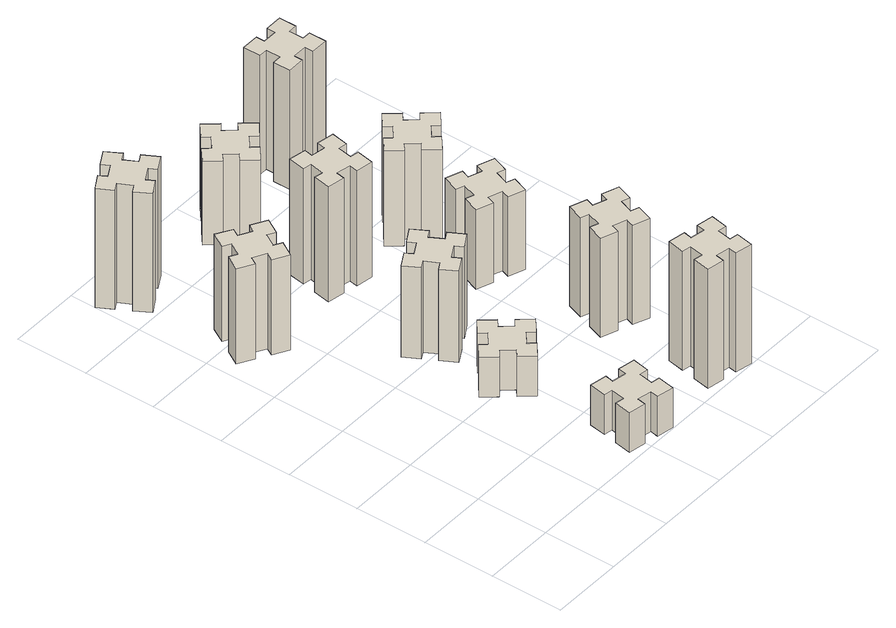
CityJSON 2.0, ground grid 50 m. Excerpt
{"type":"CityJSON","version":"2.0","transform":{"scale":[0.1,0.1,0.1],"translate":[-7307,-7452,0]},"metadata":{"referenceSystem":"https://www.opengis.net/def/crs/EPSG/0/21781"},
"CityObjects":{
"building1":{"type":"Building","attributes":{"class":"1000","function":"1000","usage":"1000","yearOfConstruction":2016,"roofType":"1000","measuredHeight":72,"storeysAboveGround":30,"storeysBelowGround":0},"geometry":[{"type":"Solid","lod":"1","boundaries":[[[[0,1,2,3,4,5,6,7,8,9,10,11,12,13,14,15,16,17,18,19]],[[17,16,20,21]],[[16,15,22,20]],[[15,14,23,22]],[[14,13,24,23]],[[13,12,25,24]],[[12,11,26,25]],[[11,10,27,26]],[[10,9,28,27]],[[9,8,29,28]],[[8,7,30,29]],[[7,6,31,30]],[[6,5,32,31]],[[5,4,33,32]],[[4,3,34,33]],[[3,2,35,34]],[[2,1,36,35]],[[1,0,37,36]],[[0,19,38,37]],[[19,18,39,38]],[[18,17,21,39]],[[24,25,26,27,28,29,30,31,32,33,34,35,36,37,38,39,21,20,22,23]]]]}]},
"building2":{"type":"Building","attributes":{"class":"1000","function":"1000","usage":"1000","yearOfConstruction":2016,"roofType":"1000","measuredHeight":30,"storeysAboveGround":30,"storeysBelowGround":0},"geometry":[{"type":"Solid","lod":"1","boundaries":[[[[40,41,42,43,44,45,46,47,48,49,50,51,52,53,54,55,56,57,58,59]],[[57,56,60,61]],[[56,55,62,60]],[[55,54,63,62]],[[54,53,64,63]],[[53,52,65,64]],[[52,51,66,65]],[[51,50,67,66]],[[50,49,68,67]],[[49,48,69,68]],[[48,47,70,69]],[[47,46,71,70]],[[46,45,72,71]],[[45,44,73,72]],[[44,43,74,73]],[[43,42,75,74]],[[42,41,76,75]],[[41,40,77,76]],[[40,59,78,77]],[[59,58,79,78]],[[58,57,61,79]],[[64,65,66,67,68,69,70,71,72,73,74,75,76,77,78,79,61,60,62,63]]]]}]},
"building3":{"type":"Building","attributes":{"class":"1000","function":"1000","usage":"1000","yearOfConstruction":2016,"roofType":"1000","measuredHeight":90,"storeysAboveGround":30,"storeysBelowGround":0},"geometry":[{"type":"Solid","lod":"1","boundaries":[[[[80,81,82,83,84,85,86,87,88,89,90,91,92,93,94,95,96,97,98,99]],[[97,96,100,101]],[[96,95,102,100]],[[95,94,103,102]],[[94,93,104,103]],[[93,92,105,104]],[[92,91,106,105]],[[91,90,107,106]],[[90,89,108,107]],[[89,88,109,108]],[[88,87,110,109]],[[87,86,111,110]],[[86,85,112,111]],[[85,84,113,112]],[[84,83,114,113]],[[83,82,115,114]],[[82,81,116,115]],[[81,80,117,116]],[[80,99,118,117]],[[99,98,119,118]],[[98,97,101,119]],[[104,105,106,107,108,109,110,111,112,113,114,115,116,117,118,119,101,100,102,103]]]]}]},
"building4":{"type":"Building","attributes":{"class":"1000","function":"1000","usage":"1000","yearOfConstruction":2016,"roofType":"1000","measuredHeight":30,"storeysAboveGround":30,"storeysBelowGround":0},"geometry":[{"type":"Solid","lod":"1","boundaries":[[[[120,121,122,123,124,125,126,127,128,129,130,131,132,133,134,135,136,137,138,139]],[[137,136,140,141]],[[136,135,142,140]],[[135,134,143,142]],[[134,133,144,143]],[[133,132,145,144]],[[132,131,146,145]],[[131,130,147,146]],[[130,129,148,147]],[[129,128,149,148]],[[128,127,150,149]],[[127,126,151,150]],[[126,125,152,151]],[[125,124,153,152]],[[124,123,154,153]],[[123,122,155,154]],[[122,121,156,155]],[[121,120,157,156]],[[120,139,158,157]],[[139,138,159,158]],[[138,137,141,159]],[[144,145,146,147,148,149,150,151,152,153,154,155,156,157,158,159,141,140,142,143]]]]}]},
"building5":{"type":"Building","attributes":{"class":"1000","function":"1000","usage":"1000","yearOfConstruction":2016,"roofType":"1000","measuredHeight":69,"storeysAboveGround":30,"storeysBelowGround":0},"geometry":[{"type":"Solid","lod":"1","boundaries":[[[[160,161,162,163,164,165,166,167,168,169,170,171,172,173,174,175,176,177,178,179]],[[177,176,180,181]],[[176,175,182,180]],[[175,174,183,182]],[[174,173,184,183]],[[173,172,185,184]],[[172,171,186,185]],[[171,170,187,186]],[[170,169,188,187]],[[169,168,189,188]],[[168,167,190,189]],[[167,166,191,190]],[[166,165,192,191]],[[165,164,193,192]],[[164,163,194,193]],[[163,162,195,194]],[[162,161,196,195]],[[161,160,197,196]],[[160,179,198,197]],[[179,178,199,198]],[[178,177,181,199]],[[184,185,186,187,188,189,190,191,192,193,194,195,196,197,198,199,181,180,182,183]]]]}]},
"building6":{"type":"Building","attributes":{"class":"1000","function":"1000","usage":"1000","yearOfConstruction":2016,"roofType":"1000","measuredHeight":87,"storeysAboveGround":30,"storeysBelowGround":0},"geometry":[{"type":"Solid","lod":"1","boundaries":[[[[200,201,202,203,204,205,206,207,208,209,210,211,212,213,214,215,216,217,218,219]],[[217,216,220,221]],[[216,215,222,220]],[[215,214,223,222]],[[214,213,224,223]],[[213,212,225,224]],[[212,211,226,225]],[[211,210,227,226]],[[210,209,228,227]],[[209,208,229,228]],[[208,207,230,229]],[[207,206,231,230]],[[206,205,232,231]],[[205,204,233,232]],[[204,203,234,233]],[[203,202,235,234]],[[202,201,236,235]],[[201,200,237,236]],[[200,219,238,237]],[[219,218,239,238]],[[218,217,221,239]],[[224,225,226,227,228,229,230,231,232,233,234,235,236,237,238,239,221,220,222,223]]]]}]},
"building7":{"type":"Building","attributes":{"class":"1000","function":"1000","usage":"1000","yearOfConstruction":2016,"roofType":"1000","measuredHeight":90,"storeysAboveGround":30,"storeysBelowGround":0},"geometry":[{"type":"Solid","lod":"1","boundaries":[[[[240,241,242,243,244,245,246,247,248,249,250,251,252,253,254,255,256,257,258,259]],[[257,256,260,261]],[[256,255,262,260]],[[255,254,263,262]],[[254,253,264,263]],[[253,252,265,264]],[[252,251,266,265]],[[251,250,267,266]],[[250,249,268,267]],[[249,248,269,268]],[[248,247,270,269]],[[247,246,271,270]],[[246,245,272,271]],[[245,244,273,272]],[[244,243,274,273]],[[243,242,275,274]],[[242,241,276,275]],[[241,240,277,276]],[[240,259,278,277]],[[259,258,279,278]],[[258,257,261,279]],[[264,265,266,267,268,269,270,271,272,273,274,275,276,277,278,279,261,260,262,263]]]]}]},
"building8":{"type":"Building","attributes":{"class":"1000","function":"1000","usage":"1000","yearOfConstruction":2016,"roofType":"1000","measuredHeight":63,"storeysAboveGround":30,"storeysBelowGround":0},"geometry":[{"type":"Solid","lod":"1","boundaries":[[[[280,281,282,283,284,285,286,287,288,289,290,291,292,293,294,295,296,297,298,299]],[[297,296,300,301]],[[296,295,302,300]],[[295,294,303,302]],[[294,293,304,303]],[[293,292,305,304]],[[292,291,306,305]],[[291,290,307,306]],[[290,289,308,307]],[[289,288,309,308]],[[288,287,310,309]],[[287,286,311,310]],[[286,285,312,311]],[[285,284,313,312]],[[284,283,314,313]],[[283,282,315,314]],[[282,281,316,315]],[[281,280,317,316]],[[280,299,318,317]],[[299,298,319,318]],[[298,297,301,319]],[[304,305,306,307,308,309,310,311,312,313,314,315,316,317,318,319,301,300,302,303]]]]}]},
"building9":{"type":"Building","attributes":{"class":"1000","function":"1000","usage":"1000","yearOfConstruction":2016,"roofType":"1000","measuredHeight":75,"storeysAboveGround":30,"storeysBelowGround":0},"geometry":[{"type":"Solid","lod":"1","boundaries":[[[[320,321,322,323,324,325,326,327,328,329,330,331,332,333,334,335,336,337,338,339]],[[337,336,340,341]],[[336,335,342,340]],[[335,334,343,342]],[[334,333,344,343]],[[333,332,345,344]],[[332,331,346,345]],[[331,330,347,346]],[[330,329,348,347]],[[329,328,349,348]],[[328,327,350,349]],[[327,326,351,350]],[[326,325,352,351]],[[325,324,353,352]],[[324,323,354,353]],[[323,322,355,354]],[[322,321,356,355]],[[321,320,357,356]],[[320,339,358,357]],[[339,338,359,358]],[[338,337,341,359]],[[344,345,346,347,348,349,350,351,352,353,354,355,356,357,358,359,341,340,342,343]]]]}]},
"building10":{"type":"Building","attributes":{"class":"1000","function":"1000","usage":"1000","yearOfConstruction":2016,"roofType":"1000","measuredHeight":60,"storeysAboveGround":30,"storeysBelowGround":0},"geometry":[{"type":"Solid","lod":"1","boundaries":[[[[360,361,362,363,364,365,366,367,368,369,370,371,372,373,374,375,376,377,378,379]],[[377,376,380,381]],[[376,375,382,380]],[[375,374,383,382]],[[374,373,384,383]],[[373,372,385,384]],[[372,371,386,385]],[[371,370,387,386]],[[370,369,388,387]],[[369,368,389,388]],[[368,367,390,389]],[[367,366,391,390]],[[366,365,392,391]],[[365,364,393,392]],[[364,363,394,393]],[[363,362,395,394]],[[362,361,396,395]],[[361,360,397,396]],[[360,379,398,397]],[[379,378,399,398]],[[378,377,381,399]],[[384,385,386,387,388,389,390,391,392,393,394,395,396,397,398,399,381,380,382,383]]]]}]},
"building11":{"type":"Building","attributes":{"class":"1000","function":"1000","usage":"1000","yearOfConstruction":2016,"roofType":"1000","measuredHeight":72,"storeysAboveGround":30,"storeysBelowGround":0},"geometry":[{"type":"Solid","lod":"1","boundaries":[[[[400,401,402,403,404,405,406,407,408,409,410,411,412,413,414,415,416,417,418,419]],[[417,416,420,421]],[[416,415,422,420]],[[415,414,423,422]],[[414,413,424,423]],[[413,412,425,424]],[[412,411,426,425]],[[411,410,427,426]],[[410,409,428,427]],[[409,408,429,428]],[[408,407,430,429]],[[407,406,431,430]],[[406,405,432,431]],[[405,404,433,432]],[[404,403,434,433]],[[403,402,435,434]],[[402,401,436,435]],[[401,400,437,436]],[[400,419,438,437]],[[419,418,439,438]],[[418,417,421,439]],[[424,425,426,427,428,429,430,431,432,433,434,435,436,437,438,439,421,420,422,423]]]]}]},
"building12":{"type":"Building","attributes":{"class":"1000","function":"1000","usage":"1000","yearOfConstruction":2016,"roofType":"1000","measuredHeight":90,"storeysAboveGround":30,"storeysBelowGround":0},"geometry":[{"type":"Solid","lod":"1","boundaries":[[[[440,441,442,443,444,445,446,447,448,449,450,451,452,453,454,455,456,457,458,459]],[[457,456,460,461]],[[456,455,462,460]],[[455,454,463,462]],[[454,453,464,463]],[[453,452,465,464]],[[452,451,466,465]],[[451,450,467,466]],[[450,449,468,467]],[[449,448,469,468]],[[448,447,470,469]],[[447,446,471,470]],[[446,445,472,471]],[[445,444,473,472]],[[444,443,474,473]],[[443,442,475,474]],[[442,441,476,475]],[[441,440,477,476]],[[440,459,478,477]],[[459,458,479,478]],[[458,457,461,479]],[[464,465,466,467,468,469,470,471,472,473,474,475,476,477,478,479,461,460,462,463]]]]}]}
},
"vertices":[
[406,2327,0],[456,2414,0],[508,2384,0],[568,2488,0],[464,2548,0],[434,2496,0],[347,2546,0],[377,2598,0],[273,2658,0],[213,2554,0],[265,2524,0],[215,2437,0],[163,2467,0],[103,2363,0],[207,2303,0],[237,2355,0],[324,2305,0],[294,2253,0],[398,2193,0],[458,2297,0],[324,2305,720],[294,2253,720],[237,2355,720],[207,2303,720],[103,2363,720],[163,2467,720],[215,2437,720],[265,2524,720],[213,2554,720],[273,2658,720],[377,2598,720],[347,2546,720],[434,2496,720],[464,2548,720],[568,2488,720],[508,2384,720],[456,2414,720],[406,2327,720],[458,2297,720],[398,2193,720],
[976,274,0],[958,175,0],[899,186,0],[878,67,0],[997,47,0],[1007,106,0],[1105,88,0],[1095,29,0],[1213,8,0],[1234,127,0],[1175,137,0],[1192,235,0],[1251,225,0],[1272,343,0],[1154,364,0],[1144,305,0],[1045,322,0],[1056,381,0],[937,402,0],[917,284,0],[1045,322,300],[1056,381,300],[1144,305,300],[1154,364,300],[1272,343,300],[1251,225,300],[1192,235,300],[1175,137,300],[1234,127,300],[1213,8,300],[1095,29,300],[1105,88,300],[1007,106,300],[997,47,300],[878,67,300],[899,186,300],[958,175,300],[976,274,300],[917,284,300],[937,402,300],
[224,3386,0],[137,3336,0],[107,3388,0],[3,3328,0],[63,3224,0],[115,3254,0],[165,3167,0],[113,3137,0],[173,3033,0],[277,3093,0],[247,3145,0],[334,3195,0],[364,3143,0],[468,3203,0],[408,3307,0],[356,3277,0],[306,3364,0],[358,3394,0],[298,3498,0],[194,3438,0],[306,3364,900],[358,3394,900],[356,3277,900],[408,3307,900],[468,3203,900],[364,3143,900],[334,3195,900],[247,3145,900],[277,3093,900],[173,3033,900],[113,3137,900],[165,3167,900],[115,3254,900],[63,3224,900],[3,3328,900],[107,3388,900],[137,3336,900],[224,3386,900],[194,3438,900],[298,3498,900],
[1008,929,0],[1084,993,0],[1123,947,0],[1215,1024,0],[1138,1116,0],[1092,1078,0],[1027,1154,0],[1073,1193,0],[996,1285,0],[904,1208,0],[943,1162,0],[866,1097,0],[828,1143,0],[736,1066,0],[813,974,0],[859,1013,0],[923,936,0],[877,898,0],[954,806,0],[1046,883,0],[923,936,300],[877,898,300],[859,1013,300],[813,974,300],[736,1066,300],[828,1143,300],[866,1097,300],[943,1162,300],[904,1208,300],[996,1285,300],[1073,1193,300],[1027,1154,300],[1092,1078,300],[1138,1116,300],[1215,1024,300],[1123,947,300],[1084,993,300],[1008,929,300],[1046,883,300],[954,806,300],
[855,1574,0],[905,1487,0],[853,1457,0],[913,1353,0],[1017,1413,0],[987,1465,0],[1074,1515,0],[1104,1463,0],[1208,1523,0],[1148,1627,0],[1096,1597,0],[1046,1684,0],[1098,1714,0],[1038,1818,0],[934,1758,0],[964,1706,0],[877,1656,0],[847,1708,0],[743,1648,0],[803,1544,0],[877,1656,690],[847,1708,690],[964,1706,690],[934,1758,690],[1038,1818,690],[1098,1714,690],[1046,1684,690],[1096,1597,690],[1148,1627,690],[1208,1523,690],[1104,1463,690],[1074,1515,690],[987,1465,690],[1017,1413,690],[913,1353,690],[853,1457,690],[905,1487,690],[855,1574,690],[803,1544,690],[743,1648,690],
[976,2494,0],[958,2395,0],[899,2406,0],[878,2287,0],[997,2267,0],[1007,2326,0],[1105,2308,0],[1095,2249,0],[1213,2228,0],[1234,2347,0],[1175,2357,0],[1192,2455,0],[1251,2445,0],[1272,2563,0],[1154,2584,0],[1144,2525,0],[1045,2542,0],[1056,2601,0],[937,2622,0],[917,2504,0],[1045,2542,870],[1056,2601,870],[1144,2525,870],[1154,2584,870],[1272,2563,870],[1251,2445,870],[1192,2455,870],[1175,2357,870],[1234,2347,870],[1213,2228,870],[1095,2249,870],[1105,2308,870],[1007,2326,870],[997,2267,870],[878,2287,870],[899,2406,870],[958,2395,870],[976,2494,870],[917,2504,870],[937,2622,870],
[1884,305,0],[1785,322,0],[1796,381,0],[1677,402,0],[1657,284,0],[1716,274,0],[1698,175,0],[1639,186,0],[1618,67,0],[1737,47,0],[1747,106,0],[1845,88,0],[1835,29,0],[1953,8,0],[1974,127,0],[1915,137,0],[1932,235,0],[1991,225,0],[2012,343,0],[1894,364,0],[1932,235,900],[1991,225,900],[1915,137,900],[1974,127,900],[1953,8,900],[1835,29,900],[1845,88,900],[1747,106,900],[1737,47,900],[1618,67,900],[1639,186,900],[1698,175,900],[1716,274,900],[1657,284,900],[1677,402,900],[1796,381,900],[1785,322,900],[1884,305,900],[1894,364,900],[2012,343,900],
[1192,3198,0],[1127,3274,0],[1173,3313,0],[1096,3405,0],[1004,3328,0],[1043,3282,0],[966,3217,0],[928,3263,0],[836,3186,0],[913,3094,0],[959,3133,0],[1023,3056,0],[977,3018,0],[1054,2926,0],[1146,3003,0],[1108,3049,0],[1184,3113,0],[1223,3067,0],[1315,3144,0],[1238,3236,0],[1184,3113,630],[1223,3067,630],[1108,3049,630],[1146,3003,630],[1054,2926,630],[977,3018,630],[1023,3056,630],[959,3133,630],[913,3094,630],[836,3186,630],[928,3263,630],[966,3217,630],[1043,3282,630],[1004,3328,630],[1096,3405,630],[1173,3313,630],[1127,3274,630],[1192,3198,630],[1238,3236,630],[1315,3144,630],
[1731,859,0],[1825,825,0],[1804,769,0],[1917,727,0],[1958,840,0],[1902,861,0],[1936,955,0],[1992,934,0],[2033,1047,0],[1920,1088,0],[1900,1032,0],[1806,1066,0],[1827,1122,0],[1714,1163,0],[1673,1050,0],[1729,1030,0],[1695,936,0],[1639,957,0],[1597,844,0],[1710,803,0],[1695,936,750],[1639,957,750],[1729,1030,750],[1673,1050,750],[1714,1163,750],[1827,1122,750],[1806,1066,750],[1900,1032,750],[1920,1088,750],[2033,1047,750],[1992,934,750],[1936,955,750],[1902,861,750],[1958,840,750],[1917,727,750],[1804,769,750],[1825,825,750],[1731,859,750],[1710,803,750],[1597,844,750],
[1800,1872,0],[1706,1906,0],[1727,1962,0],[1614,2003,0],[1573,1890,0],[1629,1870,0],[1595,1776,0],[1539,1797,0],[1497,1684,0],[1610,1643,0],[1631,1699,0],[1725,1665,0],[1704,1609,0],[1817,1567,0],[1858,1680,0],[1802,1701,0],[1836,1795,0],[1892,1774,0],[1933,1887,0],[1820,1928,0],[1836,1795,600],[1892,1774,600],[1802,1701,600],[1858,1680,600],[1817,1567,600],[1704,1609,600],[1725,1665,600],[1631,1699,600],[1610,1643,600],[1497,1684,600],[1539,1797,600],[1595,1776,600],[1629,1870,600],[1573,1890,600],[1614,2003,600],[1727,1962,600],[1706,1906,600],[1800,1872,600],[1820,1928,600],[1933,1887,600],
[1599,2293,0],[1663,2216,0],[1617,2178,0],[1694,2086,0],[1786,2163,0],[1748,2209,0],[1824,2273,0],[1863,2227,0],[1955,2304,0],[1878,2396,0],[1832,2358,0],[1767,2434,0],[1813,2473,0],[1736,2565,0],[1644,2488,0],[1683,2442,0],[1606,2377,0],[1568,2423,0],[1476,2346,0],[1553,2254,0],[1606,2377,720],[1568,2423,720],[1683,2442,720],[1644,2488,720],[1736,2565,720],[1813,2473,720],[1767,2434,720],[1832,2358,720],[1878,2396,720],[1955,2304,720],[1863,2227,720],[1824,2273,720],[1748,2209,720],[1786,2163,720],[1694,2086,720],[1617,2178,720],[1663,2216,720],[1599,2293,720],[1553,2254,720],[1476,2346,720],
[1665,3155,0],[1765,3155,0],[1765,3095,0],[1885,3095,0],[1885,3215,0],[1825,3215,0],[1825,3315,0],[1885,3315,0],[1885,3435,0],[1765,3435,0],[1765,3375,0],[1665,3375,0],[1665,3435,0],[1545,3435,0],[1545,3315,0],[1605,3315,0],[1605,3215,0],[1545,3215,0],[1545,3095,0],[1665,3095,0],[1605,3215,900],[1545,3215,900],[1605,3315,900],[1545,3315,900],[1545,3435,900],[1665,3435,900],[1665,3375,900],[1765,3375,900],[1765,3435,900],[1885,3435,900],[1885,3315,900],[1825,3315,900],[1825,3215,900],[1885,3215,900],[1885,3095,900],[1765,3095,900],[1765,3155,900],[1665,3155,900],[1665,3095,900],[1545,3095,900]
]}
